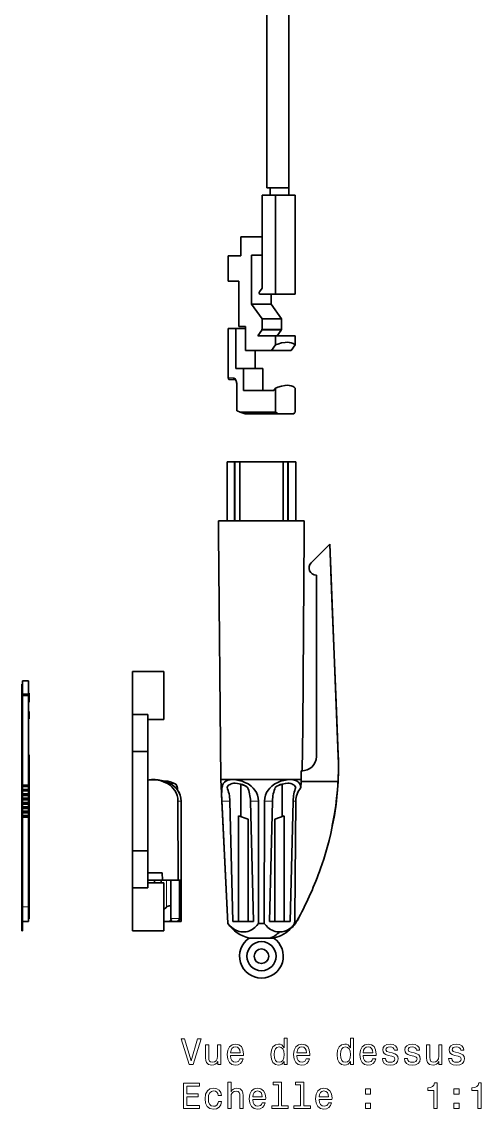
# Model space of a CAD drawing. Extents: x 284 to 1097, y 96 to 774.
# Drawn here: x 572.8 to 635.9, y 95.9 to 245.2 of the extents above; entities that cross this region are included whole.
import ezdxf

# ---------------------------------------------------------------- set-up
doc = ezdxf.new("R2010")
doc.units = 0

msp = doc.modelspace()

# ---------------------------------------------------------------- linework, layer by layer
at = {"color": 7, "lineweight": 35}
for p, q in [((606.41, 250.99), (606.41, 222.4)), ((609.41, 250.99), (609.41, 222.4)), ((600.07, 141.18), (599.79, 174.98)), ((611.33, 148.4), (611.55, 174.98)), ((616.21, 144.35), (615.04, 173.48)), ((613.21, 169.24), (613.21, 144.35))]:
    msp.add_line(p, q, dxfattribs=at)
at = {"color": 7, "lineweight": 35, "ltscale": 0.046417}
msp.add_line((607.6, 221.4), (605.75, 221.4), dxfattribs=at)
at = {"color": 7, "lineweight": 35, "ltscale": 0.318549}
msp.add_line((605.75, 221.4), (605.75, 208.65), dxfattribs=at)
at = {"color": 7, "lineweight": 35, "ltscale": 0.075}
msp.add_line((606.41, 222.4), (609.41, 222.4), dxfattribs=at)
at = {"color": 7, "lineweight": 35, "ltscale": 0.025}
for p, q in [((606.85, 221.4), (606.85, 222.4)), ((609.41, 221.4), (609.41, 222.4))]:
    msp.add_line(p, q, dxfattribs=at)
at = {"color": 7, "lineweight": 35, "ltscale": 0.064017}
msp.add_line((609.41, 222.4), (606.85, 222.4), dxfattribs=at)
at = {"color": 7, "lineweight": 35, "ltscale": 0.040204}
for p, q in [((609.21, 221.4), (607.6, 221.4)), ((607.6, 207.81), (609.21, 207.81)), ((607.6, 202.08), (609.21, 202.08))]:
    msp.add_line(p, q, dxfattribs=at)
at = {"color": 7, "lineweight": 35, "ltscale": 0.339762}
for p, q in [((607.6, 221.4), (607.6, 207.81)), ((610.29, 221.4), (610.29, 207.81))]:
    msp.add_line(p, q, dxfattribs=at)
at = {"color": 7, "lineweight": 35, "ltscale": 0.026971}
for p, q in [((610.29, 221.4), (609.21, 221.4)), ((609.21, 207.81), (610.29, 207.81)), ((609.21, 202.08), (610.29, 202.08))]:
    msp.add_line(p, q, dxfattribs=at)
at = {"color": 7, "lineweight": 35, "ltscale": 0.072655}
msp.add_line((605.75, 215.67), (602.84, 215.67), dxfattribs=at)
at = {"color": 7, "lineweight": 35, "ltscale": 0.064762}
msp.add_line((602.84, 215.67), (602.84, 213.08), dxfattribs=at)
at = {"color": 7, "lineweight": 35, "ltscale": 0.0625}
msp.add_line((605.75, 215.67), (605.75, 213.17), dxfattribs=at)
at = {"color": 7, "lineweight": 35, "ltscale": 0.043059}
msp.add_line((602.84, 213.08), (601.12, 213.08), dxfattribs=at)
at = {"color": 7, "lineweight": 35, "ltscale": 0.0875}
msp.add_line((601.12, 213.08), (601.12, 209.58), dxfattribs=at)
at = {"color": 7, "lineweight": 35, "ltscale": 0.168299}
msp.add_line((604.32, 206.43), (604.32, 213.17), dxfattribs=at)
at = {"color": 7, "lineweight": 35, "ltscale": 0.035532}
msp.add_line((604.32, 213.17), (605.75, 213.17), dxfattribs=at)
at = {"color": 7, "lineweight": 35, "ltscale": 0.035988}
msp.add_line((601.12, 209.58), (602.56, 209.58), dxfattribs=at)
at = {"color": 7, "lineweight": 35, "ltscale": 0.155}
msp.add_line((602.56, 209.58), (602.56, 203.38), dxfattribs=at)
at = {"color": 7, "lineweight": 35, "ltscale": 0.015527}
msp.add_line((605.39, 208.15), (605.75, 208.65), dxfattribs=at)
at = {"color": 7, "lineweight": 35, "ltscale": 0.052881}
msp.add_line((607.6, 207.81), (605.49, 207.81), dxfattribs=at)
at = {"color": 7, "lineweight": 35, "ltscale": 0.034316}
msp.add_line((607.01, 206.43), (607.01, 207.81), dxfattribs=at)
at = {"color": 7, "lineweight": 35, "ltscale": 0.061543}
for p, q in [((604.32, 206.43), (605.75, 204.42)), ((607.01, 206.43), (608.43, 204.42))]:
    msp.add_line(p, q, dxfattribs=at)
at = {"color": 7, "lineweight": 35, "ltscale": 0.067175}
for p, q in [((607.01, 206.43), (604.32, 206.43)), ((608.43, 204.42), (605.75, 204.42)), ((607.07, 200.08), (609.75, 200.08))]:
    msp.add_line(p, q, dxfattribs=at)
at = {"color": 7, "lineweight": 35, "ltscale": 0.162738}
msp.add_line((601.12, 203.09), (601.12, 196.58), dxfattribs=at)
at = {"color": 7, "lineweight": 35, "ltscale": 0.025381}
msp.add_line((602.13, 203.09), (601.12, 203.09), dxfattribs=at)
at = {"color": 7, "lineweight": 35, "ltscale": 0.1375}
msp.add_line((602.13, 203.09), (602.13, 197.59), dxfattribs=at)
at = {"color": 7, "lineweight": 35, "ltscale": 0.033588}
for p, q in [((603.48, 203.09), (602.13, 203.09)), ((604.54, 197.59), (603.19, 197.59)), ((604.54, 197.59), (605.88, 197.59))]:
    msp.add_line(p, q, dxfattribs=at)
at = {"color": 7, "lineweight": 35, "ltscale": 0.022981}
msp.add_line((602.56, 203.38), (603.48, 203.38), dxfattribs=at)
at = {"color": 7, "lineweight": 35, "ltscale": 0.0825}
for p, q in [((603.48, 200.08), (603.48, 203.38)), ((592.27, 152.73), (592.27, 156.03)), ((592.27, 149.43), (592.27, 152.73))]:
    msp.add_line(p, q, dxfattribs=at)
at = {"color": 7, "lineweight": 35, "ltscale": 0.035429}
for p, q in [((605.75, 204.42), (605.75, 203.01)), ((608.43, 204.42), (608.43, 203.01))]:
    msp.add_line(p, q, dxfattribs=at)
at = {"color": 7, "lineweight": 13, "ltscale": 0.067175}
for p, q in [((608.43, 203.01), (605.75, 203.01)), ((608.39, 202.87), (605.7, 202.87))]:
    msp.add_line(p, q, dxfattribs=at)
at = {"color": 7, "lineweight": 35, "ltscale": 0.024187}
for p, q in [((605.15, 202.08), (605.7, 202.87)), ((607.83, 202.08), (608.39, 202.87))]:
    msp.add_line(p, q, dxfattribs=at)
at = {"color": 7, "lineweight": 35, "ltscale": 0.061417}
msp.add_line((607.6, 202.08), (605.15, 202.08), dxfattribs=at)
at = {"color": 7, "lineweight": 35, "ltscale": 0.025674}
for p, q in [((607.6, 202.08), (607.6, 201.05)), ((610.29, 202.08), (610.29, 201.05))]:
    msp.add_line(p, q, dxfattribs=at)
at = {"color": 7, "lineweight": 35, "ltscale": 0.058336}
msp.add_line((603.48, 200.08), (605.81, 200.08), dxfattribs=at)
at = {"color": 7, "lineweight": 35, "ltscale": 0.062161}
msp.add_line((604.82, 200.08), (604.82, 197.59), dxfattribs=at)
at = {"color": 7, "lineweight": 35, "ltscale": 0.03139}
msp.add_line((605.81, 200.08), (607.07, 200.08), dxfattribs=at)
at = {"color": 7, "lineweight": 35, "ltscale": 0.02327}
for p, q in [((607.07, 200.08), (607.6, 200.84)), ((609.75, 200.08), (610.29, 200.84))]:
    msp.add_line(p, q, dxfattribs=at)
at = {"color": 7, "lineweight": 35, "ltscale": 0.005326}
for p, q in [((607.6, 201.05), (607.6, 200.84)), ((610.29, 200.84), (610.29, 201.05))]:
    msp.add_line(p, q, dxfattribs=at)
at = {"color": 7, "lineweight": 35, "ltscale": 0.026517}
msp.add_line((603.19, 197.59), (602.13, 197.59), dxfattribs=at)
at = {"color": 7, "lineweight": 35, "ltscale": 0.025238}
for p, q in [((603.19, 196.58), (603.19, 197.59)), ((605.88, 196.58), (605.88, 197.59))]:
    msp.add_line(p, q, dxfattribs=at)
at = {"color": 7, "lineweight": 35, "ltscale": 0.006589}
msp.add_line((601.12, 196.58), (601.12, 196.32), dxfattribs=at)
at = {"color": 7, "lineweight": 13, "ltscale": 0.001166}
msp.add_line((601.16, 196.32), (601.12, 196.32), dxfattribs=at)
at = {"color": 7, "lineweight": 13, "ltscale": 0.016943}
msp.add_line((601.84, 196.32), (601.16, 196.32), dxfattribs=at)
at = {"color": 7, "lineweight": 35, "ltscale": 0.002527}
msp.add_line((601.31, 196.12), (601.2, 196.12), dxfattribs=at)
at = {"color": 7, "lineweight": 35, "ltscale": 0.016943}
msp.add_line((601.98, 196.12), (601.31, 196.12), dxfattribs=at)
at = {"color": 7, "lineweight": 35, "ltscale": 0.000490641}
msp.add_line((602, 196.11), (601.98, 196.12), dxfattribs=at)
at = {"color": 7, "lineweight": 35, "ltscale": 0.049762}
for p, q in [((603.19, 196.58), (603.19, 194.59)), ((605.88, 196.58), (605.88, 194.59))]:
    msp.add_line(p, q, dxfattribs=at)
at = {"color": 7, "lineweight": 13, "ltscale": 0.001465}
msp.add_line((602.27, 195.42), (602.33, 195.42), dxfattribs=at)
at = {"color": 7, "lineweight": 35, "ltscale": 0.090266}
msp.add_line((602.27, 191.81), (602.27, 195.42), dxfattribs=at)
at = {"color": 7, "lineweight": 13, "ltscale": 0.090823}
msp.add_line((602.33, 191.79), (602.33, 195.42), dxfattribs=at)
at = {"color": 7, "lineweight": 35, "ltscale": 0.104298}
msp.add_line((607.37, 194.59), (603.19, 194.59), dxfattribs=at)
at = {"color": 7, "lineweight": 35, "ltscale": 0.010279}
msp.add_line((607.6, 194.92), (607.37, 194.59), dxfattribs=at)
at = {"color": 7, "lineweight": 35, "ltscale": 0.082312}
for p, q in [((607.6, 194.92), (607.6, 191.63)), ((610.29, 191.63), (610.29, 194.92))]:
    msp.add_line(p, q, dxfattribs=at)
at = {"color": 7, "lineweight": 35, "ltscale": 0.001567}
msp.add_line((602.33, 191.79), (602.27, 191.81), dxfattribs=at)
at = {"color": 7, "lineweight": 35, "ltscale": 0.010966}
msp.add_line((602.74, 191.63), (602.33, 191.79), dxfattribs=at)
at = {"color": 7, "lineweight": 35, "ltscale": 0.121521}
msp.add_line((607.6, 191.63), (602.74, 191.63), dxfattribs=at)
at = {"color": 7, "lineweight": 35, "ltscale": 0.017791}
msp.add_line((603.41, 191.38), (602.74, 191.63), dxfattribs=at)
at = {"color": 7, "lineweight": 35, "ltscale": 0.113525}
msp.add_line((607.95, 191.38), (603.41, 191.38), dxfattribs=at)
at = {"color": 7, "lineweight": 35, "ltscale": 0.031569}
msp.add_line((609.21, 191.38), (607.95, 191.38), dxfattribs=at)
at = {"color": 7, "lineweight": 35, "ltscale": 0.022968}
msp.add_line((609.21, 191.38), (610.13, 191.38), dxfattribs=at)
at = {"color": 7, "lineweight": 35, "ltscale": 0.026227}
for p, q in [((601.99, 184.78), (600.94, 184.78)), ((610.39, 184.78), (609.34, 184.78))]:
    msp.add_line(p, q, dxfattribs=at)
at = {"color": 7, "lineweight": 35, "ltscale": 0.2025}
for p, q in [((600.94, 176.68), (600.94, 184.78)), ((601.99, 184.78), (601.99, 176.68)), ((602.03, 184.78), (602.03, 176.68)), ((602.7, 176.68), (602.7, 184.78)), ((608.64, 184.78), (608.64, 176.68)), ((609.3, 176.68), (609.3, 184.78)), ((609.34, 176.68), (609.34, 184.78)), ((610.39, 176.68), (610.39, 184.78))]:
    msp.add_line(p, q, dxfattribs=at)
at = {"color": 7, "lineweight": 35, "ltscale": 0.000996399}
for p, q in [((601.99, 184.78), (602.03, 184.78)), ((609.34, 184.78), (609.3, 184.78))]:
    msp.add_line(p, q, dxfattribs=at)
at = {"color": 7, "lineweight": 35, "ltscale": 0.016679}
for p, q in [((602.7, 184.78), (602.03, 184.78)), ((609.3, 184.78), (608.64, 184.78))]:
    msp.add_line(p, q, dxfattribs=at)
at = {"color": 7, "lineweight": 35, "ltscale": 0.148438}
msp.add_line((608.64, 184.78), (602.7, 184.78), dxfattribs=at)
at = {"color": 7, "lineweight": 35, "ltscale": 0.0425}
for p, q in [((599.79, 174.98), (599.79, 176.68)), ((611.55, 174.98), (611.55, 176.68))]:
    msp.add_line(p, q, dxfattribs=at)
at = {"color": 7, "lineweight": 35, "ltscale": 0.294}
msp.add_line((611.55, 176.68), (599.79, 176.68), dxfattribs=at)
at = {"color": 7, "lineweight": 35, "ltscale": 0.089636}
msp.add_line((612.5, 170.95), (615.04, 173.48), dxfattribs=at)
at = {"color": 7, "lineweight": 35, "ltscale": 0.148122}
for p, q in [((587.97, 156.03), (587.97, 150.1)), ((587.97, 126.35), (587.97, 120.43))]:
    msp.add_line(p, q, dxfattribs=at)
at = {"color": 7, "lineweight": 35, "ltscale": 0.052499}
for p, q in [((590.07, 156.03), (587.97, 156.03)), ((587.97, 150.1), (590.07, 150.1)), ((587.97, 145.06), (590.07, 145.06)), ((587.97, 131.39), (590.07, 131.39)), ((587.97, 126.35), (590.07, 126.35)), ((590.07, 120.43), (587.97, 120.43))]:
    msp.add_line(p, q, dxfattribs=at)
at = {"color": 7, "lineweight": 35, "ltscale": 0.055}
for p, q in [((590.07, 156.03), (592.27, 156.03)), ((590.07, 149.43), (592.27, 149.43)), ((590.07, 149.43), (592.27, 149.43)), ((590.07, 127.03), (592.27, 127.03)), ((590.07, 120.43), (592.27, 120.43))]:
    msp.add_line(p, q, dxfattribs=at)
at = {"color": 7, "lineweight": 35, "ltscale": 0.03389}
for p, q in [((572.75, 152.91), (572.75, 154.27)), ((572.85, 154.27), (572.85, 152.91))]:
    msp.add_line(p, q, dxfattribs=at)
at = {"color": 7, "lineweight": 35, "ltscale": 0.002499}
for p, q in [((572.75, 154.27), (572.85, 154.27)), ((572.75, 152.91), (572.85, 152.91)), ((572.75, 151.9), (572.85, 151.9)), ((572.75, 151.27), (572.85, 151.27)), ((572.75, 150.29), (572.85, 150.29)), ((572.75, 149.47), (572.85, 149.47)), ((572.75, 146.48), (572.85, 146.48)), ((572.75, 146), (572.85, 146)), ((572.75, 144.57), (572.85, 144.57)), ((572.75, 131.9), (572.85, 131.9)), ((572.75, 131.07), (572.85, 131.07)), ((572.75, 129.47), (572.85, 129.47)), ((572.75, 129.07), (572.85, 129.07)), ((572.75, 126.05), (572.85, 126.05)), ((572.75, 124.3), (572.85, 124.3)), ((572.75, 123.63), (572.85, 123.63)), ((572.75, 122.86), (572.85, 122.86)), ((572.75, 120.44), (572.85, 120.44))]:
    msp.add_line(p, q, dxfattribs=at)
at = {"color": 7, "lineweight": 35, "ltscale": 0.045642}
for p, q in [((572.85, 154.73), (572.85, 152.9)), ((573.66, 154.73), (573.66, 152.9)), ((573.66, 154.73), (573.66, 152.9))]:
    msp.add_line(p, q, dxfattribs=at)
at = {"color": 7, "lineweight": 35, "ltscale": 0.020125}
for p, q in [((573.66, 154.73), (572.85, 154.73)), ((573.66, 152.9), (572.85, 152.9)), ((573.66, 152.73), (572.85, 152.73)), ((573.66, 140.44), (572.85, 140.44)), ((573.66, 140.22), (572.85, 140.22)), ((573.66, 139.84), (572.85, 139.84)), ((573.66, 139.62), (572.85, 139.62)), ((573.66, 139.24), (572.85, 139.24)), ((573.66, 139.02), (572.85, 139.02)), ((573.66, 138.64), (572.85, 138.64)), ((573.66, 138.42), (572.85, 138.42)), ((573.66, 138.04), (572.85, 138.04)), ((573.66, 137.82), (572.85, 137.82)), ((573.66, 137.44), (572.85, 137.44)), ((573.66, 137.22), (572.85, 137.22)), ((573.66, 136.84), (572.85, 136.84)), ((573.66, 136.62), (572.85, 136.62)), ((573.66, 136.24), (572.85, 136.24)), ((573.66, 136.02), (572.85, 136.02)), ((573.66, 121.73), (572.85, 121.73))]:
    msp.add_line(p, q, dxfattribs=at)
at = {"color": 7, "lineweight": 35, "ltscale": 0.02542}
for p, q in [((572.75, 151.9), (572.75, 152.91)), ((572.85, 152.91), (572.85, 151.9)), ((573.76, 150.54), (573.76, 149.53)), ((573.76, 130.18), (573.76, 129.16))]:
    msp.add_line(p, q, dxfattribs=at)
at = {"color": 7, "lineweight": 35, "ltscale": 0.004358}
for p, q in [((572.85, 152.73), (572.85, 152.9)), ((573.66, 152.73), (573.66, 152.9)), ((573.66, 152.73), (573.66, 152.9))]:
    msp.add_line(p, q, dxfattribs=at)
at = {"color": 7, "lineweight": 35, "ltscale": 0.307181}
for p, q in [((572.85, 140.44), (572.85, 152.73)), ((573.66, 140.44), (573.66, 152.73)), ((573.66, 140.44), (573.66, 152.73))]:
    msp.add_line(p, q, dxfattribs=at)
at = {"color": 7, "lineweight": 35, "ltscale": 0.002501}
for p, q in [((573.76, 153.03), (573.66, 153.03)), ((573.76, 151.81), (573.66, 151.81)), ((573.76, 150.54), (573.66, 150.54)), ((573.76, 149.53), (573.66, 149.53)), ((573.76, 144.56), (573.66, 144.56)), ((573.76, 131.89), (573.66, 131.89)), ((573.76, 130.51), (573.66, 130.51)), ((573.76, 130.39), (573.66, 130.39)), ((573.76, 130.18), (573.66, 130.18)), ((573.76, 129.16), (573.66, 129.16)), ((573.76, 128.71), (573.66, 128.71)), ((573.76, 127.49), (573.66, 127.49)), ((573.76, 127.39), (573.66, 127.39)), ((573.76, 126.93), (573.66, 126.93)), ((573.76, 126.89), (573.66, 126.89)), ((573.76, 125.99), (573.66, 125.99)), ((573.76, 124.6), (573.66, 124.6)), ((573.76, 122.98), (573.66, 122.98)), ((573.76, 122.07), (573.66, 122.07))]:
    msp.add_line(p, q, dxfattribs=at)
at = {"color": 7, "lineweight": 35, "ltscale": 0.03042}
for p, q in [((573.76, 153.03), (573.76, 151.81)), ((573.76, 128.71), (573.76, 127.49))]:
    msp.add_line(p, q, dxfattribs=at)
at = {"color": 7, "lineweight": 35, "ltscale": 0.01561}
for p, q in [((572.75, 151.27), (572.75, 151.9)), ((572.85, 151.9), (572.85, 151.27))]:
    msp.add_line(p, q, dxfattribs=at)
at = {"color": 7, "lineweight": 35, "ltscale": 0.02455}
for p, q in [((572.75, 150.29), (572.75, 151.27)), ((572.85, 151.27), (572.85, 150.29))]:
    msp.add_line(p, q, dxfattribs=at)
at = {"color": 7, "lineweight": 35, "ltscale": 0.02039}
for p, q in [((572.75, 149.47), (572.75, 150.29)), ((572.85, 150.29), (572.85, 149.47))]:
    msp.add_line(p, q, dxfattribs=at)
at = {"color": 7, "lineweight": 35, "ltscale": 0.07492}
for p, q in [((572.75, 146.48), (572.75, 149.47)), ((572.85, 149.47), (572.85, 146.48))]:
    msp.add_line(p, q, dxfattribs=at)
at = {"color": 7, "lineweight": 35, "ltscale": 0.12608}
for p, q in [((587.97, 145.06), (587.97, 150.1)), ((590.07, 145.06), (590.07, 150.1))]:
    msp.add_line(p, q, dxfattribs=at)
at = {"color": 7, "lineweight": 35, "ltscale": 0.150005}
msp.add_line((611.28, 142.4), (611.33, 148.4), dxfattribs=at)
at = {"color": 7, "lineweight": 35, "ltscale": 0.01184}
for p, q in [((572.75, 146), (572.75, 146.48)), ((572.85, 146.48), (572.85, 146))]:
    msp.add_line(p, q, dxfattribs=at)
at = {"color": 7, "lineweight": 35, "ltscale": 0.0358}
for p, q in [((572.75, 144.57), (572.75, 146)), ((572.85, 146), (572.85, 144.57))]:
    msp.add_line(p, q, dxfattribs=at)
at = {"color": 7, "lineweight": 35, "ltscale": 0.341848}
for p, q in [((587.97, 145.06), (587.97, 131.39)), ((590.07, 145.06), (590.07, 131.39))]:
    msp.add_line(p, q, dxfattribs=at)
at = {"color": 7, "lineweight": 35, "ltscale": 0.316848}
for p, q in [((572.75, 131.9), (572.75, 144.57)), ((572.85, 144.57), (572.85, 131.9)), ((573.76, 144.56), (573.76, 131.89))]:
    msp.add_line(p, q, dxfattribs=at)
at = {"color": 7, "lineweight": 35, "ltscale": 0.030604}
msp.add_line((611.13, 142.4), (611.12, 141.18), dxfattribs=at)
at = {"color": 7, "lineweight": 35, "ltscale": 0.001277}
for p, q in [((611.13, 142.4), (611.18, 142.4)), ((611.28, 142.4), (611.33, 142.4))]:
    msp.add_line(p, q, dxfattribs=at)
at = {"color": 7, "lineweight": 35, "ltscale": 0.003647}
msp.add_line((611.28, 142.4), (611.13, 142.4), dxfattribs=at)
at = {"color": 7, "lineweight": 35, "ltscale": 0.005639}
for p, q in [((572.85, 140.22), (572.85, 140.44)), ((573.66, 140.44), (573.66, 140.22)), ((573.66, 140.44), (573.66, 140.22)), ((572.85, 139.62), (572.85, 139.84)), ((572.85, 139.02), (572.85, 139.24)), ((573.66, 139.84), (573.66, 139.62)), ((573.66, 139.84), (573.66, 139.62)), ((573.66, 139.24), (573.66, 139.02)), ((573.66, 139.24), (573.66, 139.02)), ((572.85, 138.42), (572.85, 138.64)), ((572.85, 137.82), (572.85, 138.04)), ((572.85, 137.22), (572.85, 137.44)), ((573.66, 138.64), (573.66, 138.42)), ((573.66, 138.64), (573.66, 138.42)), ((573.66, 138.04), (573.66, 137.82)), ((573.66, 138.04), (573.66, 137.82)), ((573.66, 137.44), (573.66, 137.22)), ((573.66, 137.44), (573.66, 137.22)), ((572.85, 136.62), (572.85, 136.84)), ((572.85, 136.02), (572.85, 136.24)), ((573.66, 136.84), (573.66, 136.62)), ((573.66, 136.84), (573.66, 136.62)), ((573.66, 136.24), (573.66, 136.02)), ((573.66, 136.24), (573.66, 136.02))]:
    msp.add_line(p, q, dxfattribs=at)
at = {"color": 7, "lineweight": 35, "ltscale": 0.01525}
msp.add_line((590.46, 141.16), (591.07, 141.16), dxfattribs=at)
at = {"color": 7, "lineweight": 35, "ltscale": 0.008}
msp.add_line((591.07, 141.18), (590.75, 141.18), dxfattribs=at)
at = {"color": 7, "lineweight": 35, "ltscale": 0.002203}
msp.add_line((592.38, 140.99), (592.29, 140.99), dxfattribs=at)
at = {"color": 7, "lineweight": 13, "ltscale": 0.015613}
msp.add_line((593.06, 140.67), (593.69, 140.67), dxfattribs=at)
at = {"color": 7, "lineweight": 35, "ltscale": 0.494345}
msp.add_line((601.04, 121.43), (600.07, 141.18), dxfattribs=at)
at = {"color": 7, "lineweight": 35, "ltscale": 0.041005}
msp.add_line((601.71, 141.18), (600.07, 141.18), dxfattribs=at)
at = {"color": 7, "lineweight": 35, "ltscale": 0.098994}
for p in [(601.71, 141.18), (609.63, 141.18)]:
    msp.add_line(p, (605.67, 141.18), dxfattribs=at)
at = {"color": 7, "lineweight": 35, "ltscale": 0.111472}
for p, q in [((602.84, 136.11), (602.84, 140.57)), ((608.5, 136.11), (608.5, 140.57))]:
    msp.add_line(p, q, dxfattribs=at)
at = {"color": 7, "lineweight": 35, "ltscale": 0.03743}
msp.add_line((609.63, 141.18), (611.12, 141.18), dxfattribs=at)
at = {"color": 7, "lineweight": 35, "ltscale": 0.018812}
msp.add_line((611.11, 140.86), (611.08, 140.11), dxfattribs=at)
at = {"color": 7, "lineweight": 35, "ltscale": 0.003285}
msp.add_line((611.11, 140.86), (611.12, 140.99), dxfattribs=at)
at = {"color": 7, "lineweight": 13, "ltscale": 0.127037}
msp.add_line((611.11, 140.86), (616.19, 140.86), dxfattribs=at)
at = {"color": 7, "lineweight": 35, "ltscale": 0.004614}
msp.add_line((611.12, 141.18), (611.12, 140.99), dxfattribs=at)
at = {"color": 7, "lineweight": 13, "ltscale": 0.127051}
msp.add_line((611.12, 140.99), (616.2, 140.99), dxfattribs=at)
at = {"color": 7, "lineweight": 35, "ltscale": 0.003286}
msp.add_line((616.2, 140.99), (616.19, 140.86), dxfattribs=at)
at = {"color": 7, "lineweight": 35, "ltscale": 0.009361}
for p, q in [((572.85, 139.84), (572.85, 140.22)), ((572.85, 139.24), (572.85, 139.62)), ((572.85, 138.64), (572.85, 139.02)), ((573.66, 139.84), (573.66, 140.22)), ((573.66, 139.84), (573.66, 140.22)), ((573.66, 139.24), (573.66, 139.62)), ((573.66, 139.24), (573.66, 139.62)), ((573.66, 138.64), (573.66, 139.02)), ((573.66, 138.64), (573.66, 139.02)), ((572.85, 138.04), (572.85, 138.42)), ((572.85, 137.44), (572.85, 137.82)), ((573.66, 138.04), (573.66, 138.42)), ((573.66, 138.04), (573.66, 138.42)), ((573.66, 137.44), (573.66, 137.82)), ((573.66, 137.44), (573.66, 137.82)), ((572.85, 136.84), (572.85, 137.22)), ((572.85, 136.24), (572.85, 136.62)), ((573.66, 136.84), (573.66, 137.22)), ((573.66, 136.84), (573.66, 137.22)), ((573.66, 136.24), (573.66, 136.62)), ((573.66, 136.24), (573.66, 136.62))]:
    msp.add_line(p, q, dxfattribs=at)
at = {"color": 7, "lineweight": 13, "ltscale": 0.003722}
msp.add_line((593.9, 140.03), (594.05, 140.03), dxfattribs=at)
at = {"color": 7, "lineweight": 13, "ltscale": 0.004296}
msp.add_line((594.05, 140.03), (594.05, 139.86), dxfattribs=at)
at = {"color": 7, "lineweight": 13, "ltscale": 0.002197}
msp.add_line((594.05, 140.03), (594.13, 140.03), dxfattribs=at)
at = {"color": 7, "lineweight": 35, "ltscale": 0.007207}
msp.add_line((594.13, 140.03), (594.13, 139.75), dxfattribs=at)
at = {"color": 7, "lineweight": 35, "ltscale": 0.271008}
msp.add_line((594.19, 138.23), (594.21, 127.39), dxfattribs=at)
at = {"color": 7, "lineweight": 13, "ltscale": 0.010783}
msp.add_line((594.63, 138.23), (594.19, 138.23), dxfattribs=at)
at = {"color": 7, "lineweight": 35, "ltscale": 2.67029e-05}
msp.add_line((594.63, 138.23), (594.63, 138.23), dxfattribs=at)
at = {"color": 7, "lineweight": 35, "ltscale": 0.270982}
msp.add_line((594.64, 127.39), (594.63, 138.23), dxfattribs=at)
at = {"color": 7, "lineweight": 35, "ltscale": 0.42059}
msp.add_line((601.05, 121.43), (600.23, 138.23), dxfattribs=at)
at = {"color": 7, "lineweight": 13, "ltscale": 0.027385}
for p, q in [((601.32, 138.23), (600.23, 138.23)), ((604.15, 138.23), (605.25, 138.23)), ((607.18, 138.23), (606.09, 138.23))]:
    msp.add_line(p, q, dxfattribs=at)
at = {"color": 7, "lineweight": 35, "ltscale": 0.412715}
for p, q in [((601.32, 138.23), (601.74, 121.73)), ((604.15, 138.23), (604.57, 121.73)), ((604.15, 138.23), (604.57, 121.73)), ((607.18, 138.23), (606.77, 121.73)), ((610.01, 138.23), (609.59, 121.73))]:
    msp.add_line(p, q, dxfattribs=at)
at = {"color": 7, "lineweight": 35, "ltscale": 0.420083}
for p, q in [((605.27, 121.43), (605.25, 138.23)), ((606.06, 121.43), (606.09, 138.23))]:
    msp.add_line(p, q, dxfattribs=at)
at = {"color": 7, "lineweight": 13, "ltscale": 0.00934}
msp.add_line((610.01, 138.23), (610.39, 138.23), dxfattribs=at)
at = {"color": 7, "lineweight": 35, "ltscale": 0.39986}
msp.add_line((610.24, 122.24), (610.39, 138.23), dxfattribs=at)
at = {"color": 7, "lineweight": 35, "ltscale": 0.30718}
for p, q in [((572.85, 123.73), (572.85, 136.02)), ((573.66, 123.73), (573.66, 136.02)), ((573.66, 123.73), (573.66, 136.02))]:
    msp.add_line(p, q, dxfattribs=at)
at = {"color": 7, "lineweight": 35, "ltscale": 0.035193}
for p, q in [((602.52, 136.23), (603.84, 135.73)), ((608.81, 136.23), (607.5, 135.73))]:
    msp.add_line(p, q, dxfattribs=at)
at = {"color": 7, "lineweight": 35, "ltscale": 0.3625}
for p, q in [((602.52, 121.73), (602.52, 136.23)), ((608.81, 121.73), (608.81, 136.23))]:
    msp.add_line(p, q, dxfattribs=at)
at = {"color": 7, "lineweight": 35, "ltscale": 0.35}
for p, q in [((603.84, 135.73), (603.84, 121.73)), ((607.5, 135.73), (607.5, 121.73))]:
    msp.add_line(p, q, dxfattribs=at)
at = {"color": 7, "lineweight": 35, "ltscale": 0.02367}
msp.add_line((572.75, 131.07), (572.75, 132.02), dxfattribs=at)
at = {"color": 7, "lineweight": 35, "ltscale": 0.020663}
msp.add_line((572.85, 131.9), (572.85, 131.07), dxfattribs=at)
at = {"color": 7, "lineweight": 35, "ltscale": 0.03445}
msp.add_line((573.76, 131.89), (573.76, 130.51), dxfattribs=at)
at = {"color": 7, "lineweight": 35, "ltscale": 0.125828}
msp.add_line((587.97, 126.35), (587.97, 131.39), dxfattribs=at)
at = {"color": 7, "lineweight": 35, "ltscale": 0.11616}
msp.add_line((590.07, 126.74), (590.07, 131.39), dxfattribs=at)
at = {"color": 7, "lineweight": 35, "ltscale": 0.04008}
for p, q in [((572.75, 129.47), (572.75, 131.07)), ((572.85, 131.07), (572.85, 129.47))]:
    msp.add_line(p, q, dxfattribs=at)
at = {"color": 7, "lineweight": 35, "ltscale": 0.00304}
msp.add_line((573.76, 130.51), (573.76, 130.39), dxfattribs=at)
at = {"color": 7, "lineweight": 35, "ltscale": 0.00525}
msp.add_line((573.76, 130.39), (573.76, 130.18), dxfattribs=at)
at = {"color": 7, "lineweight": 35, "ltscale": 0.062465}
msp.add_line((587.97, 127.39), (587.97, 129.89), dxfattribs=at)
at = {"color": 7, "lineweight": 35, "ltscale": 0.01001}
for p, q in [((572.75, 129.07), (572.75, 129.47)), ((572.85, 129.47), (572.85, 129.07))]:
    msp.add_line(p, q, dxfattribs=at)
at = {"color": 7, "lineweight": 35, "ltscale": 0.0754}
for p, q in [((572.75, 126.05), (572.75, 129.07)), ((572.85, 129.07), (572.85, 126.05))]:
    msp.add_line(p, q, dxfattribs=at)
at = {"color": 7, "lineweight": 35, "ltscale": 0.01133}
msp.add_line((573.76, 129.16), (573.76, 128.71), dxfattribs=at)
at = {"color": 7, "lineweight": 35, "ltscale": 0.049574}
msp.add_line((590.07, 128.39), (592.05, 128.39), dxfattribs=at)
at = {"color": 7, "lineweight": 35, "ltscale": 0.025004}
msp.add_line((592.07, 127.39), (592.05, 128.39), dxfattribs=at)
at = {"color": 7, "lineweight": 35, "ltscale": 0.0025}
msp.add_line((573.76, 127.49), (573.76, 127.39), dxfattribs=at)
at = {"color": 7, "lineweight": 35, "ltscale": 0.0115}
msp.add_line((573.76, 127.39), (573.76, 126.93), dxfattribs=at)
at = {"color": 7, "lineweight": 35, "ltscale": 0.000964737}
msp.add_line((573.76, 126.93), (573.76, 126.89), dxfattribs=at)
at = {"color": 7, "lineweight": 35, "ltscale": 0.022487}
msp.add_line((573.76, 126.89), (573.76, 125.99), dxfattribs=at)
at = {"color": 7, "lineweight": 35, "ltscale": 0.05}
for p, q in [((590.07, 127.39), (592.07, 127.39)), ((572.85, 123.73), (572.85, 121.73)), ((573.66, 123.73), (573.66, 121.73)), ((573.66, 123.73), (573.66, 121.73))]:
    msp.add_line(p, q, dxfattribs=at)
at = {"color": 7, "lineweight": 35, "ltscale": 0.009078}
msp.add_line((590.99, 127.03), (590.98, 127.39), dxfattribs=at)
at = {"color": 7, "lineweight": 35, "ltscale": 0.009075}
msp.add_line((591.92, 127.03), (591.92, 127.39), dxfattribs=at)
at = {"color": 7, "lineweight": 35, "ltscale": 0.053662}
msp.add_line((594.21, 127.39), (592.07, 127.39), dxfattribs=at)
at = {"color": 7, "lineweight": 35, "ltscale": 0.165}
msp.add_line((592.27, 120.43), (592.27, 127.03), dxfattribs=at)
at = {"color": 7, "lineweight": 13, "ltscale": 0.092824}
msp.add_line((592.62, 123.68), (592.62, 127.39), dxfattribs=at)
at = {"color": 7, "lineweight": 35, "ltscale": 0.095623}
msp.add_line((593.24, 123.57), (593.24, 127.39), dxfattribs=at)
at = {"color": 7, "lineweight": 35, "ltscale": 0.01071}
msp.add_line((594.64, 127.39), (594.21, 127.39), dxfattribs=at)
at = {"color": 7, "lineweight": 13, "ltscale": 0.13023}
msp.add_line((594.35, 127.34), (594.37, 122.13), dxfattribs=at)
at = {"color": 7, "lineweight": 35, "ltscale": 0.131549}
msp.add_line((594.51, 127.39), (594.52, 122.13), dxfattribs=at)
at = {"color": 7, "lineweight": 35, "ltscale": 0.141575}
msp.add_line((594.65, 121.73), (594.64, 127.39), dxfattribs=at)
at = {"color": 7, "lineweight": 35, "ltscale": 0.04376}
for p, q in [((572.75, 124.3), (572.75, 126.05)), ((572.85, 126.05), (572.85, 124.3))]:
    msp.add_line(p, q, dxfattribs=at)
at = {"color": 7, "lineweight": 35, "ltscale": 0.03475}
msp.add_line((573.76, 125.99), (573.76, 124.6), dxfattribs=at)
at = {"color": 7, "lineweight": 35, "ltscale": 0.009668}
msp.add_line((590.07, 126.35), (590.07, 126.74), dxfattribs=at)
at = {"color": 7, "lineweight": 35, "ltscale": 0.01683}
for p, q in [((572.75, 123.63), (572.75, 124.3)), ((572.85, 124.3), (572.85, 123.63))]:
    msp.add_line(p, q, dxfattribs=at)
at = {"color": 7, "lineweight": 35, "ltscale": 0.040675}
msp.add_line((573.76, 124.6), (573.76, 122.98), dxfattribs=at)
at = {"color": 7, "lineweight": 35, "ltscale": 0.019095}
for p, q in [((572.75, 122.86), (572.75, 123.63)), ((572.85, 123.63), (572.85, 122.86))]:
    msp.add_line(p, q, dxfattribs=at)
at = {"color": 7, "lineweight": 35, "ltscale": 0.060703}
for p, q in [((572.75, 120.44), (572.75, 122.86)), ((572.85, 122.86), (572.85, 120.44))]:
    msp.add_line(p, q, dxfattribs=at)
at = {"color": 7, "lineweight": 13, "ltscale": 0.020125}
msp.add_line((573.66, 123.73), (572.85, 123.73), dxfattribs=at)
at = {"color": 7, "lineweight": 35, "ltscale": 0.022738}
msp.add_line((573.76, 122.98), (573.76, 122.07), dxfattribs=at)
at = {"color": 7, "lineweight": 35, "ltscale": 0.011837}
msp.add_line((592.62, 123.68), (592.27, 123.37), dxfattribs=at)
at = {"color": 7, "lineweight": 35, "ltscale": 0.038288}
msp.add_line((593.24, 123.57), (593.24, 122.04), dxfattribs=at)
at = {"color": 7, "lineweight": 35, "ltscale": 0.009827}
msp.add_line((592.27, 121.73), (592.66, 121.73), dxfattribs=at)
at = {"color": 7, "lineweight": 35, "ltscale": 0.03499}
msp.add_line((592.66, 121.73), (594.06, 121.73), dxfattribs=at)
at = {"color": 7, "lineweight": 13, "ltscale": 0.028223}
msp.add_line((593.24, 122.13), (594.37, 122.13), dxfattribs=at)
at = {"color": 7, "lineweight": 35, "ltscale": 0.000732422}
msp.add_line((593.24, 122.04), (593.24, 122.01), dxfattribs=at)
at = {"color": 7, "lineweight": 35, "ltscale": 0.014763}
msp.add_line((594.06, 121.73), (594.65, 121.73), dxfattribs=at)
at = {"color": 7, "lineweight": 13, "ltscale": 0.003902}
msp.add_line((594.37, 122.13), (594.52, 122.13), dxfattribs=at)
at = {"color": 7, "lineweight": 35, "ltscale": 0.000422668}
msp.add_line((601.05, 121.43), (601.04, 121.43), dxfattribs=at)
at = {"color": 7, "lineweight": 35, "ltscale": 0.035356}
for p, q in [((603.16, 121.73), (601.74, 121.73)), ((608.18, 121.73), (609.59, 121.73))]:
    msp.add_line(p, q, dxfattribs=at)
at = {"color": 7, "lineweight": 35, "ltscale": 0.035355}
for p, q in [((603.16, 121.73), (604.57, 121.73)), ((608.18, 121.73), (606.77, 121.73))]:
    msp.add_line(p, q, dxfattribs=at)
at = {"color": 7, "lineweight": 35, "ltscale": 0.00988}
for p in [(605.27, 121.43), (606.06, 121.43)]:
    msp.add_line(p, (605.67, 121.43), dxfattribs=at)
at = {"color": 7, "lineweight": 35, "ltscale": 0.002197}
msp.add_line((609.84, 120.86), (609.9, 120.93), dxfattribs=at)
at = {"color": 7, "lineweight": 35, "ltscale": 0.00235}
msp.add_line((609.96, 121.07), (609.9, 121.01), dxfattribs=at)
at = {"color": 7, "lineweight": 35, "ltscale": 0.001964}
msp.add_line((609.9, 120.93), (609.9, 121.01), dxfattribs=at)
at = {"color": 7, "lineweight": 35, "ltscale": 0.000199675}
msp.add_line((609.9, 120.94), (609.9, 120.93), dxfattribs=at)
at = {"color": 7, "lineweight": 35, "ltscale": 3.31879e-05}
msp.add_line((609.9, 120.93), (609.9, 120.93), dxfattribs=at)
at = {"color": 7, "lineweight": 35, "ltscale": 0.011951}
msp.add_line((610.24, 121.76), (610.24, 122.24), dxfattribs=at)
at = {"color": 7, "lineweight": 13, "ltscale": 0.006865}
msp.add_line((610.24, 121.76), (610.51, 121.76), dxfattribs=at)
at = {"color": 7, "lineweight": 35, "ltscale": 0.001181}
msp.add_line((610.8, 122.24), (610.8, 122.19), dxfattribs=at)
at = {"color": 7, "lineweight": 35, "ltscale": 0.1075}
msp.add_line((587.97, 120.43), (592.27, 120.43), dxfattribs=at)
at = {"color": 7, "lineweight": 35, "ltscale": 0.007712}
msp.add_line((604, 119.43), (604.31, 119.43), dxfattribs=at)
at = {"color": 7, "lineweight": 35, "ltscale": 0.004517}
msp.add_line((604.31, 119.43), (604.49, 119.43), dxfattribs=at)
at = {"color": 7, "lineweight": 35, "ltscale": 0.029521}
for q in [(604.49, 119.43), (606.85, 119.43)]:
    msp.add_line((605.67, 119.43), q, dxfattribs=at)
at = {"color": 7, "lineweight": 35, "ltscale": 0.012228}
msp.add_line((607.34, 119.43), (606.85, 119.43), dxfattribs=at)
at = {"color": 7, "lineweight": 35, "ltscale": 0.001088}
msp.add_line((607.38, 119.44), (607.34, 119.43), dxfattribs=at)
at = {"color": 7, "lineweight": 35}
for points in [[(609.21, 201.21), (608.91, 201.19), (608.42, 201.11), (607.91, 200.95), (607.6, 200.84)], [(609.21, 201.21), (609.49, 201.19), (609.74, 201.14), (610.01, 201.04), (610.15, 200.95), (610.29, 200.84)], [(601.12, 196.32), (601.13, 196.22), (601.15, 196.15), (601.17, 196.13), (601.2, 196.12)], [(602.27, 195.42), (602.25, 195.7), (602.18, 195.92), (602.11, 196.04), (602.05, 196.09), (602, 196.11)], [(609.21, 195.3), (608.91, 195.28), (608.42, 195.19), (607.91, 195.04), (607.6, 194.92)], [(609.21, 195.3), (609.49, 195.28), (609.74, 195.23), (610.01, 195.13), (610.15, 195.04), (610.29, 194.92)], [(615.4, 134.89), (615.65, 136.24), (615.86, 137.59), (615.99, 138.64), (616.1, 139.69), (616.21, 141.3), (616.24, 142.58), (616.23, 143.89), (616.2, 144.63), (615.91, 151.78), (615.34, 166.04), (615.04, 173.48)], [(591.07, 141.18), (591.49, 141.15), (591.94, 141.08), (592.41, 140.95), (592.87, 140.77), (593.11, 140.65), (593.34, 140.51), (593.62, 140.29), (593.89, 140.04), (594.12, 139.76), (594.34, 139.42), (594.5, 139.04), (594.59, 138.64), (594.63, 138.23)], [(594.19, 138.23), (594.17, 138.62), (594.08, 139), (593.95, 139.36), (593.76, 139.71), (593.52, 140.02), (593.35, 140.19), (593.17, 140.36), (592.77, 140.63), (592.33, 140.85), (591.91, 141), (591.48, 141.11), (591.07, 141.16)], [(593.72, 140.67), (593.26, 140.85), (592.81, 140.95), (592.38, 140.99)], [(600.23, 138.23), (600.2, 139.15), (600.21, 139.59), (600.23, 139.9), (600.27, 140.17), (600.31, 140.35), (600.37, 140.51), (600.47, 140.69), (600.6, 140.84), (600.76, 140.96), (600.89, 141.03), (601.03, 141.09), (601.35, 141.16), (601.71, 141.18)], [(600.94, 140.12), (601.02, 140.25), (601.12, 140.36), (601.23, 140.46), (601.35, 140.53), (601.49, 140.59), (601.64, 140.64), (601.84, 140.68), (602.06, 140.69)], [(605.25, 138.23), (605.22, 138.64), (605.12, 139.03), (604.97, 139.4), (604.75, 139.75), (604.52, 140.03), (604.26, 140.28), (603.97, 140.5), (603.74, 140.64), (603.5, 140.76), (603.04, 140.95), (602.58, 141.08), (602.13, 141.15), (601.71, 141.18)], [(603.76, 140.12), (603.55, 140.26), (603.32, 140.38), (603.08, 140.49), (602.84, 140.57), (602.37, 140.67), (602.06, 140.69)], [(606.09, 138.23), (606.12, 138.64), (606.21, 139.03), (606.37, 139.4), (606.58, 139.75), (606.81, 140.03), (607.08, 140.28), (607.36, 140.5), (607.59, 140.64), (607.83, 140.76), (608.29, 140.95), (608.75, 141.08), (609.2, 141.15), (609.63, 141.18)], [(607.57, 140.12), (607.79, 140.26), (608.02, 140.38), (608.26, 140.49), (608.5, 140.57), (608.96, 140.67), (609.27, 140.69)], [(610.4, 140.12), (610.31, 140.25), (610.22, 140.36), (610.11, 140.46), (609.98, 140.53), (609.85, 140.59), (609.7, 140.64), (609.49, 140.68), (609.27, 140.69)], [(611.08, 140.11), (611.04, 140.29), (610.99, 140.46), (610.89, 140.65), (610.77, 140.82), (610.61, 140.94), (610.48, 141.02), (610.33, 141.08), (610, 141.16), (609.63, 141.18)], [(613.79, 128.98), (614.22, 130.25), (614.61, 131.53), (614.96, 132.83), (615.19, 133.79), (615.4, 134.75), (615.69, 136.27), (615.92, 137.79), (616.08, 139.32), (616.19, 140.86)], [(592.62, 123.68), (592.73, 123.76), (592.85, 123.83), (592.98, 123.86), (593.07, 123.85), (593.16, 123.79), (593.22, 123.7), (593.24, 123.57)], [(593.24, 122.01), (593.29, 121.95), (593.3, 121.92), (593.3, 121.9), (593.29, 121.87), (593.27, 121.84), (593.23, 121.81), (593.18, 121.79), (593.06, 121.76), (592.84, 121.73), (592.66, 121.73)], [(594.52, 122.13), (594.5, 122), (594.43, 121.88), (594.32, 121.79), (594.14, 121.74), (594.06, 121.73)], [(601.05, 121.43), (601.3, 121.14), (601.58, 120.88), (601.96, 120.62), (602.16, 120.51), (602.36, 120.42), (602.59, 120.35), (602.82, 120.3), (603.19, 120.27)], [(605.27, 121.43), (605.04, 121.14), (604.77, 120.88), (604.41, 120.62), (604.22, 120.51), (604.01, 120.42), (603.79, 120.35), (603.56, 120.3), (603.19, 120.27)], [(606.06, 121.43), (606.3, 121.14), (606.56, 120.88), (606.92, 120.62), (607.12, 120.51), (607.32, 120.42), (607.55, 120.35), (607.78, 120.3), (608.14, 120.27)]]:
    msp.add_lwpolyline(points, dxfattribs=at)
at = {"color": 7, "lineweight": 13}
for points in [[(601.9, 196.31), (601.95, 196.3), (602.06, 196.23), (602.16, 196.11), (602.26, 195.92), (602.29, 195.8), (602.33, 195.56), (602.33, 195.42)], [(593.69, 140.67), (593.24, 140.85), (592.79, 140.95), (592.38, 140.99)], [(594.05, 140.03), (594.02, 140.23), (593.94, 140.42), (593.83, 140.56), (593.69, 140.67)], [(594.06, 121.73), (594.19, 121.77), (594.3, 121.88), (594.36, 122.03), (594.37, 122.13)]]:
    msp.add_lwpolyline(points, dxfattribs=at)
for points in [[(596.89, 105.59), (596.02, 102.6), (595.11, 105.59), (594.63, 105.59), (595.76, 102.08), (596.27, 102.08), (597.37, 105.59)], [(600.1, 104.79), (599.65, 104.79), (599.65, 103.23), (599.6, 102.86), (599.46, 102.6), (599.23, 102.44), (598.93, 102.39), (598.69, 102.43), (598.54, 102.55), (598.46, 102.76), (598.44, 103.05), (598.44, 104.79), (597.99, 104.79), (597.99, 103.01), (598.01, 102.65), (598.1, 102.35), (598.4, 102.08), (598.87, 101.98), (599.12, 102.02), (599.33, 102.11), (599.52, 102.27), (599.67, 102.49), (599.67, 102.08), (600.1, 102.08)], [(601.43, 103.31), (603.21, 103.31), (603.21, 103.51), (603.13, 104.09), (602.91, 104.53), (602.56, 104.79), (602.09, 104.88), (601.63, 104.78), (601.28, 104.5), (601.05, 104.04), (600.97, 103.44), (601.04, 102.82), (601.27, 102.36), (601.62, 102.08), (602.07, 101.98), (602.47, 102.05), (602.79, 102.22), (603.03, 102.49), (603.16, 102.86), (602.72, 102.86), (602.63, 102.66), (602.5, 102.5), (602.13, 102.38), (601.84, 102.44), (601.62, 102.62), (601.48, 102.9), (601.43, 103.29)], [(601.43, 103.68), (601.49, 104.03), (601.62, 104.28), (601.83, 104.44), (602.1, 104.5), (602.37, 104.44), (602.58, 104.28), (602.7, 104.03), (602.75, 103.68)], [(608.78, 102.5), (608.78, 102.08), (609.22, 102.08), (609.22, 105.7), (608.79, 105.7), (608.79, 104.38), (608.45, 104.76), (608.24, 104.85), (608, 104.88), (607.58, 104.78), (607.24, 104.5), (607.03, 104.05), (606.95, 103.44), (607.03, 102.83), (607.24, 102.37), (607.58, 102.08), (608, 101.98), (608.24, 102.02), (608.45, 102.11)], [(608.08, 104.49), (608.37, 104.42), (608.59, 104.22), (608.73, 103.89), (608.78, 103.44), (608.73, 102.98), (608.59, 102.65), (608.37, 102.45), (608.08, 102.38), (607.8, 102.45), (607.59, 102.65), (607.45, 102.98), (607.4, 103.44), (607.45, 103.89), (607.59, 104.21), (607.8, 104.42)], [(610.54, 103.31), (612.32, 103.31), (612.32, 103.51), (612.24, 104.09), (612.02, 104.53), (611.67, 104.79), (611.2, 104.88), (610.74, 104.78), (610.38, 104.5), (610.16, 104.04), (610.08, 103.44), (610.15, 102.82), (610.38, 102.36), (610.73, 102.08), (611.18, 101.98), (611.57, 102.05), (611.9, 102.22), (612.13, 102.49), (612.27, 102.86), (611.83, 102.86), (611.74, 102.66), (611.61, 102.5), (611.24, 102.38), (610.95, 102.44), (610.73, 102.62), (610.59, 102.9), (610.54, 103.29)], [(610.54, 103.68), (610.6, 104.03), (610.73, 104.28), (610.94, 104.44), (611.21, 104.5), (611.48, 104.44), (611.69, 104.28), (611.81, 104.03), (611.86, 103.68)], [(617.89, 102.5), (617.89, 102.08), (618.33, 102.08), (618.33, 105.7), (617.89, 105.7), (617.89, 104.38), (617.56, 104.76), (617.35, 104.85), (617.11, 104.88), (616.68, 104.78), (616.35, 104.5), (616.13, 104.05), (616.06, 103.44), (616.13, 102.83), (616.35, 102.37), (616.68, 102.08), (617.11, 101.98), (617.35, 102.02), (617.56, 102.11)], [(617.19, 104.49), (617.48, 104.42), (617.7, 104.22), (617.83, 103.89), (617.88, 103.44), (617.83, 102.98), (617.7, 102.65), (617.48, 102.45), (617.19, 102.38), (616.91, 102.45), (616.7, 102.65), (616.56, 102.98), (616.51, 103.44), (616.56, 103.89), (616.7, 104.21), (616.91, 104.42)], [(619.65, 103.31), (621.42, 103.31), (621.43, 103.51), (621.35, 104.09), (621.13, 104.53), (620.77, 104.79), (620.3, 104.88), (619.85, 104.78), (619.49, 104.5), (619.27, 104.04), (619.18, 103.44), (619.26, 102.82), (619.49, 102.36), (619.84, 102.08), (620.29, 101.98), (620.68, 102.05), (621.01, 102.22), (621.24, 102.49), (621.38, 102.86), (620.94, 102.86), (620.85, 102.66), (620.72, 102.5), (620.34, 102.38), (620.06, 102.44), (619.84, 102.62), (619.7, 102.9), (619.65, 103.29)], [(619.65, 103.68), (619.7, 104.03), (619.84, 104.28), (620.05, 104.44), (620.32, 104.5), (620.59, 104.44), (620.79, 104.28), (620.92, 104.03), (620.96, 103.68)], [(623.62, 103.66), (623.19, 103.76), (622.88, 103.88), (622.77, 104.11), (622.8, 104.28), (622.91, 104.4), (623.08, 104.48), (623.33, 104.51), (623.56, 104.48), (623.75, 104.39), (623.87, 104.25), (623.92, 104.07), (624.35, 104.07), (624.35, 104.08), (624.28, 104.41), (624.07, 104.66), (623.75, 104.82), (623.33, 104.88), (622.9, 104.82), (622.58, 104.66), (622.39, 104.41), (622.33, 104.1), (622.37, 103.8), (622.51, 103.58), (622.75, 103.43), (623.08, 103.33), (623.58, 103.21), (623.88, 103.08), (623.96, 102.98), (623.99, 102.83), (623.95, 102.64), (623.82, 102.5), (623.63, 102.41), (623.37, 102.38), (623.09, 102.41), (622.89, 102.51), (622.75, 102.69), (622.69, 102.92), (622.27, 102.92), (622.34, 102.52), (622.54, 102.23), (622.87, 102.05), (623.33, 101.98), (623.8, 102.05), (624.15, 102.23), (624.36, 102.51), (624.43, 102.88), (624.38, 103.2), (624.22, 103.41), (623.97, 103.55)], [(626.66, 103.66), (626.23, 103.76), (625.91, 103.88), (625.81, 104.11), (625.84, 104.28), (625.94, 104.4), (626.11, 104.48), (626.36, 104.51), (626.6, 104.48), (626.78, 104.39), (626.91, 104.25), (626.96, 104.07), (627.39, 104.07), (627.39, 104.08), (627.31, 104.41), (627.11, 104.66), (626.78, 104.82), (626.36, 104.88), (625.93, 104.82), (625.62, 104.66), (625.42, 104.41), (625.36, 104.1), (625.41, 103.8), (625.55, 103.58), (625.78, 103.43), (626.12, 103.33), (626.61, 103.21), (626.92, 103.08), (627, 102.98), (627.03, 102.83), (626.98, 102.64), (626.86, 102.5), (626.66, 102.41), (626.4, 102.38), (626.12, 102.41), (625.92, 102.51), (625.79, 102.69), (625.73, 102.92), (625.3, 102.92), (625.37, 102.52), (625.58, 102.23), (625.91, 102.05), (626.36, 101.98), (626.84, 102.05), (627.18, 102.23), (627.4, 102.51), (627.47, 102.88), (627.42, 103.2), (627.26, 103.41), (627, 103.55)], [(630.46, 104.79), (630.01, 104.79), (630.01, 103.23), (629.96, 102.86), (629.82, 102.6), (629.59, 102.44), (629.29, 102.39), (629.05, 102.43), (628.9, 102.55), (628.82, 102.76), (628.8, 103.05), (628.8, 104.79), (628.35, 104.79), (628.35, 103.01), (628.37, 102.65), (628.46, 102.35), (628.76, 102.08), (629.23, 101.98), (629.48, 102.02), (629.69, 102.11), (629.88, 102.27), (630.03, 102.49), (630.03, 102.08), (630.46, 102.08)], [(632.73, 103.66), (632.3, 103.76), (631.98, 103.88), (631.88, 104.11), (631.91, 104.28), (632.01, 104.4), (632.19, 104.48), (632.43, 104.51), (632.67, 104.48), (632.86, 104.39), (632.98, 104.25), (633.03, 104.07), (633.46, 104.07), (633.46, 104.08), (633.39, 104.41), (633.18, 104.66), (632.86, 104.82), (632.43, 104.88), (632, 104.82), (631.69, 104.66), (631.5, 104.41), (631.43, 104.1), (631.48, 103.8), (631.62, 103.58), (631.85, 103.43), (632.19, 103.33), (632.69, 103.21), (632.99, 103.08), (633.07, 102.98), (633.1, 102.83), (633.05, 102.64), (632.93, 102.5), (632.74, 102.41), (632.47, 102.38), (632.2, 102.41), (631.99, 102.51), (631.86, 102.69), (631.8, 102.92), (631.37, 102.92), (631.44, 102.52), (631.65, 102.23), (631.98, 102.05), (632.43, 101.98), (632.91, 102.05), (633.26, 102.23), (633.47, 102.51), (633.54, 102.88), (633.49, 103.2), (633.33, 103.41), (633.07, 103.55)], [(594.96, 96.03), (597.18, 96.03), (597.18, 96.46), (595.42, 96.46), (595.42, 97.64), (596.98, 97.64), (596.98, 98.06), (595.42, 98.06), (595.42, 99.11), (597.14, 99.11), (597.14, 99.53), (594.96, 99.53)], [(599.73, 97.84), (600.17, 97.84), (600.08, 98.25), (599.86, 98.57), (599.53, 98.76), (599.09, 98.84), (598.6, 98.74), (598.24, 98.45), (598, 98), (597.92, 97.38), (598, 96.77), (598.23, 96.32), (598.58, 96.03), (599.07, 95.94), (599.51, 96.01), (599.84, 96.23), (600.08, 96.56), (600.18, 97), (599.75, 97), (599.68, 96.72), (599.54, 96.51), (599.33, 96.38), (599.09, 96.34), (598.78, 96.4), (598.56, 96.6), (598.42, 96.93), (598.38, 97.4), (598.42, 97.85), (598.56, 98.18), (598.79, 98.38), (599.09, 98.45), (599.35, 98.4), (599.55, 98.29), (599.68, 98.1)], [(601.04, 96.03), (601.49, 96.03), (601.49, 97.6), (601.53, 97.96), (601.68, 98.22), (601.91, 98.38), (602.21, 98.44), (602.45, 98.39), (602.6, 98.25), (602.68, 98.03), (602.7, 97.72), (602.7, 96.03), (603.15, 96.03), (603.15, 97.81), (603.13, 98.17), (603.04, 98.47), (602.74, 98.74), (602.27, 98.84), (602.02, 98.8), (601.81, 98.71), (601.62, 98.56), (601.49, 98.35), (601.49, 99.65), (601.04, 99.65)], [(604.47, 97.26), (606.24, 97.26), (606.25, 97.47), (606.17, 98.05), (605.95, 98.48), (605.59, 98.74), (605.12, 98.84), (604.67, 98.74), (604.31, 98.45), (604.09, 98), (604, 97.39), (604.08, 96.77), (604.31, 96.32), (604.66, 96.03), (605.11, 95.94), (605.5, 96), (605.83, 96.17), (606.06, 96.45), (606.2, 96.81), (605.76, 96.81), (605.67, 96.61), (605.54, 96.46), (605.16, 96.34), (604.88, 96.39), (604.66, 96.57), (604.52, 96.86), (604.47, 97.24)], [(608, 99.28), (608, 96.41), (607.09, 96.41), (607.09, 96.03), (609.35, 96.03), (609.35, 96.41), (608.44, 96.41), (608.44, 99.65), (607.3, 99.65), (607.3, 99.28)], [(611.03, 99.28), (611.03, 96.41), (610.12, 96.41), (610.12, 96.03), (612.39, 96.03), (612.39, 96.41), (611.48, 96.41), (611.48, 99.65), (610.34, 99.65), (610.34, 99.28)], [(613.58, 97.26), (615.35, 97.26), (615.36, 97.47), (615.28, 98.05), (615.05, 98.48), (614.7, 98.74), (614.23, 98.84), (613.77, 98.74), (613.42, 98.45), (613.19, 98), (613.11, 97.39), (613.19, 96.77), (613.42, 96.32), (613.76, 96.03), (614.22, 95.94), (614.61, 96), (614.93, 96.17), (615.17, 96.45), (615.31, 96.81), (614.87, 96.81), (614.78, 96.61), (614.65, 96.46), (614.27, 96.34), (613.99, 96.39), (613.77, 96.57), (613.63, 96.86), (613.58, 97.24)], [(619.96, 97.99), (620.65, 97.99), (620.65, 98.74), (619.96, 98.74)], [(629.32, 96.03), (629.78, 96.03), (629.78, 99.56), (629.44, 99.56), (629.35, 99.25), (629.17, 99.04), (628.89, 98.92), (628.5, 98.88), (628.5, 98.52), (629.32, 98.52)], [(632.1, 97.99), (632.8, 97.99), (632.8, 98.74), (632.1, 98.74)], [(635.39, 96.03), (635.85, 96.03), (635.85, 99.56), (635.51, 99.56), (635.42, 99.25), (635.24, 99.04), (634.96, 98.92), (634.58, 98.88), (634.58, 98.52), (635.39, 98.52)], [(604.47, 97.63), (604.52, 97.98), (604.66, 98.24), (604.87, 98.39), (605.14, 98.45), (605.41, 98.39), (605.61, 98.24), (605.74, 97.98), (605.78, 97.63)], [(613.58, 97.63), (613.63, 97.98), (613.77, 98.24), (613.98, 98.39), (614.25, 98.45), (614.51, 98.39), (614.72, 98.24), (614.85, 97.98), (614.89, 97.63)], [(619.96, 96.03), (620.65, 96.03), (620.65, 96.79), (619.96, 96.79)], [(632.1, 96.03), (632.8, 96.03), (632.8, 96.79), (632.1, 96.79)]]:
    msp.add_lwpolyline(points, close=True, dxfattribs=at)
at = {"color": 7, "lineweight": 35}
for radius in [2, 1]:
    msp.add_circle((605.67, 116.94), radius, dxfattribs=at)
at = {"color": 7, "lineweight": 13}
for centre, radius, start, end in [((601.84, 196.01), 0.303, 79.0545, 89.9174), ((593.7, 140.62), 0.05, 68.1115, 112.0146)]:
    msp.add_arc(centre, radius, start, end, dxfattribs=at)
at = {"color": 7, "lineweight": 35}
for centre, radius, start, end in [((599.35, 179.99), 14.27, 52.9418, 54.6599), ((606.09, 194.12), 4.88, 325.8752, 329.3896), ((613.21, 170.24), 0.999, 134.981, 270.0743), ((611.26, 144.35), 1.95, 267.8624, 359.962), ((577.44, 142.79), 38.8, 358.8836, 2.3041), ((577.5, 142.79), 38.74, 357.3397, 358.8813), ((590.65, 139.18), 2, 95.363, 106.8526), ((590.75, 138.28), 2.9, 89.8705, 95.6826), ((590.75, 138.28), 2.9, 89.8705, 95.6826), ((590.75, 137.58), 3.59, 84.8707, 89.9128), ((593.43, 140.03), 0.705, 0.5449, 65.3414), ((601.95, 137.58), 3.12, 54.4632, 73.4504), ((609.39, 137.58), 3.12, 106.5496, 125.5368), ((592.03, 138.23), 2.6, 0.1607, 35.84), ((569.83, 144.45), 46.6, 331.5372, 340.614), ((605.13, 124.3), 5, 215.0238, 256.8844), ((607.81, 123.23), 3.05, 304.8076, 313.231), ((605.04, 125.34), 6.57, 317.8458, 331.317), ((609.19, 121.78), 1.05, 317.8456, 359.0998), ((606.41, 124.45), 4.9, 316.4772, 326.7482), ((605.12, 125.32), 6.46, 326.5952, 331.5386), ((605.67, 116.94), 3, 123.8256, 56.1744), ((606.2, 124.3), 5, 283.6166, 316.6162), ((608.12, 122.75), 2.48, 270.5526, 305.2902)]:
    msp.add_arc(centre, radius, start, end, dxfattribs=at)
for centre, major_axis, ratio, start_param, end_param in [((605.49, 208.01), (0, 0.2), 0.707107, 0.785398, 3.141593), ((605.6, 203.01), (0, 0.2), 0.707107, 3.926991, 4.712389), ((608.29, 203.01), (0, 0.2), 0.707107, 3.926991, 4.712389), ((598.5, 138.09), (0, 4), 0.707107, 4.74817, 5.243562), ((601.33, 138.09), (0, 4), 0.707107, 4.74817, 5.243562), ((601.33, 138.09), (0, -4), 0.707107, 1.606577, 2.101969), ((610.01, 138.09), (0, 4), 0.707107, 1.039623, 1.535016), ((612.84, 138.09), (0, 4), 0.707107, 1.039623, 1.535016), ((616.04, 138.09), (5.65, -0.23), 0.706199, 2.669798, 3.164278), ((606.05, 124.29), (-0.01, -4.99), 0.707473, 0.229837, 0.635965)]:
    msp.add_ellipse(centre, major_axis=major_axis, ratio=ratio, start_param=start_param, end_param=end_param, dxfattribs=at)
at = {"color": 7, "lineweight": 13}
for centre, major_axis, ratio, start_param in [((601.98, 196.32), (0, -0.2), 0.707107, 4.712386), ((602.04, 196.31), (-0.038, -0.196), 0.700698, 4.845917)]:
    msp.add_ellipse(centre, major_axis=major_axis, ratio=ratio, start_param=start_param, end_param=6.283184, dxfattribs=at)

doc.saveas('drawing.dxf')
